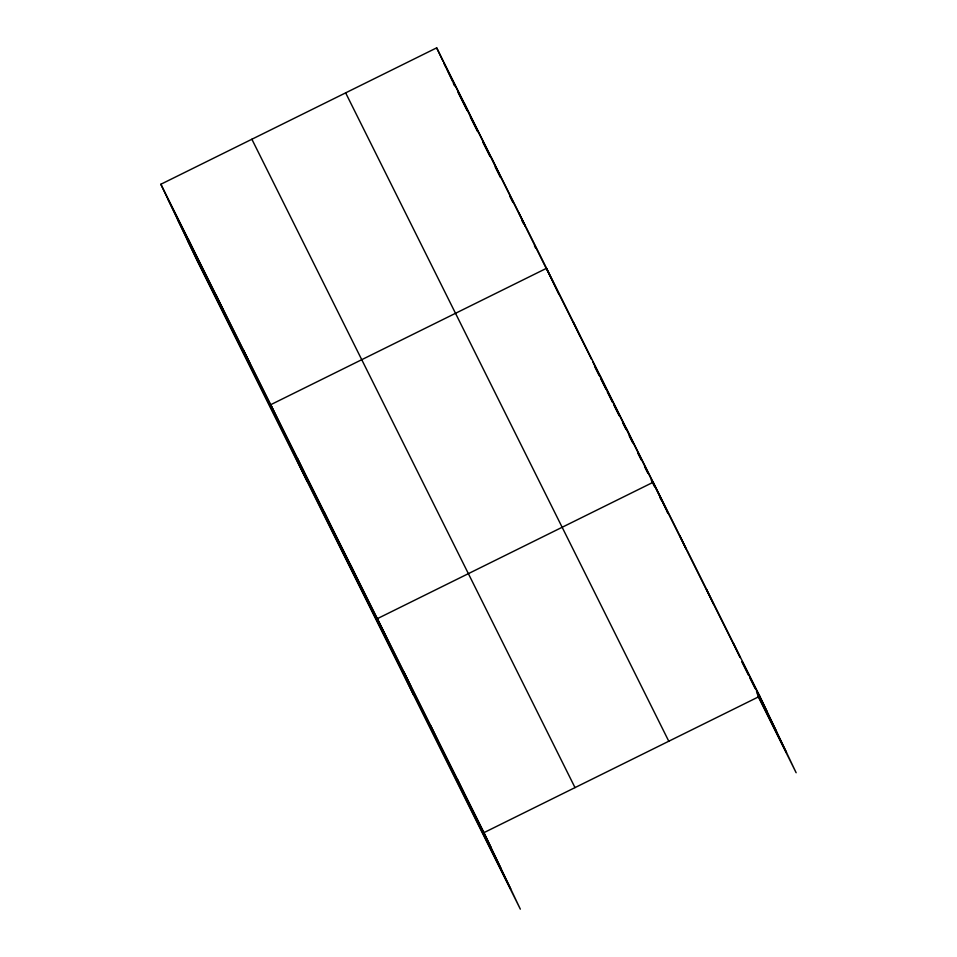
<?xml version="1.0" encoding="UTF-8"?>
<svg xmlns="http://www.w3.org/2000/svg" width="957" height="957" viewBox="0 0 957 957"><rect width="100%" height="100%" fill="white"/><g stroke="black" fill="none" stroke-linecap="round" stroke-linejoin="round"><path stroke-width="1.44" d="M160.86 184.258L483.991 832.626L520.333 909.15L197.19 260.783L160.86 184.258L436.667 47.85L759.81 696.217L796.14 772.742L758.147 696.517M483.991 832.626L759.81 696.217M526.099 227.993L591.558 359.33M592.885 361.997L686.193 549.222L679.829 535.741M686.863 550.55L740.18 657.531L733.146 642.721M742.177 661.55L766.832 711.027M454.683 85.651L453.367 83.032L454.611 85.651M457.948 92.207L467.1 110.581M470.377 117.149L477.567 131.576M482.795 142.079L489.996 156.505M495.224 167.008L500.451 177.5M509.614 195.874L512.88 202.429M522.032 220.804L523.347 223.424M534.461 245.734L535.764 248.365M594.56 366.316L599.226 375.682M600.565 378.362L605.889 389.056M607.228 391.724L612.552 402.43M613.892 405.098L619.215 415.805M622.552 422.492L625.89 429.167M629.216 435.854L632.553 442.541M637.876 453.247L641.214 459.934M644.551 466.609L647.877 473.296M651.215 479.983L654.54 486.67M659.875 497.377L661.203 500.044M666.539 510.739L667.878 513.419M741.854 661.849L748.518 675.223M749.845 677.903L755.181 688.597M756.509 691.277L776.51 731.387M757.143 693.538L786.475 752.369M345.644 92.865L668.787 741.232M251.87 139.244L575.013 787.611M167.894 199.068L491.025 847.435M177.559 219.44L500.702 867.796M187.524 240.422L510.667 888.79M706.481 589.237L713.515 604.046M666.251 509.794L653.164 482.256L377.357 618.665L413.699 695.189M626.512 428.76L633.546 443.57M599.848 375.276L606.882 390.085M573.195 321.779L580.229 336.601M559.008 294.565L546.531 268.295L270.723 404.703L307.065 481.227M519.065 213.184L525.465 226.653L443.701 62.66L446.118 67.756M491.599 158.072L498.633 172.882M464.133 102.961L471.167 117.771M436.667 47.85L443.055 61.32M447.326 70.304L452.769 81.752M457.338 779.13L464.372 793.951M430.674 725.645L437.708 740.455M404.021 672.149L411.055 686.97M350.705 565.18L357.739 579.99M324.04 511.684L331.074 526.494M297.388 458.2L304.422 473.009M243.257 349.592L250.291 364.402M215.792 294.481L222.825 309.29M188.326 239.37L195.36 254.179"/></g></svg>
